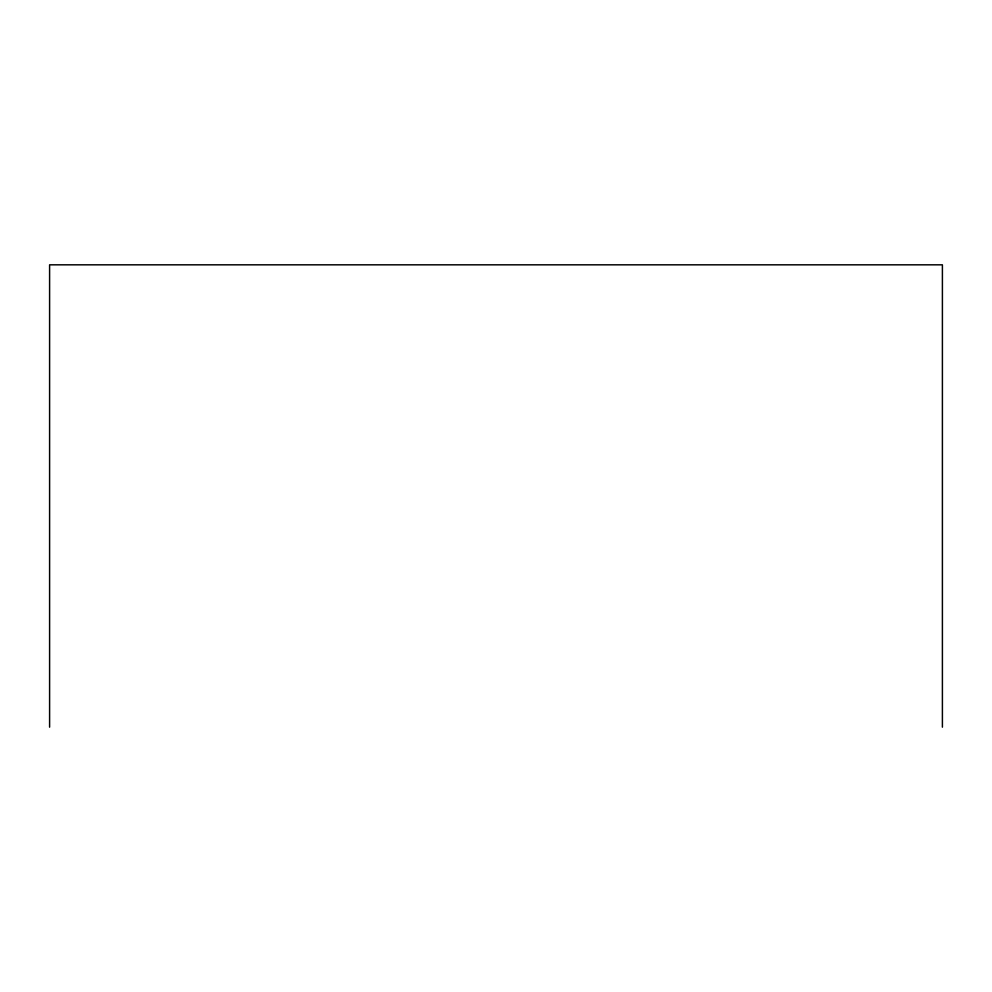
<?xml version="1.0" encoding="UTF-8"?>
<svg xmlns="http://www.w3.org/2000/svg" width="992" height="992" viewBox="0 0 992 992"><rect width="100%" height="100%" fill="white"/><g stroke="black" fill="none" stroke-linecap="round" stroke-linejoin="round"><path stroke-width="1.49" d="M942.4 727.173L942.4 264.827L49.6 264.827L49.6 727.173"/></g></svg>
